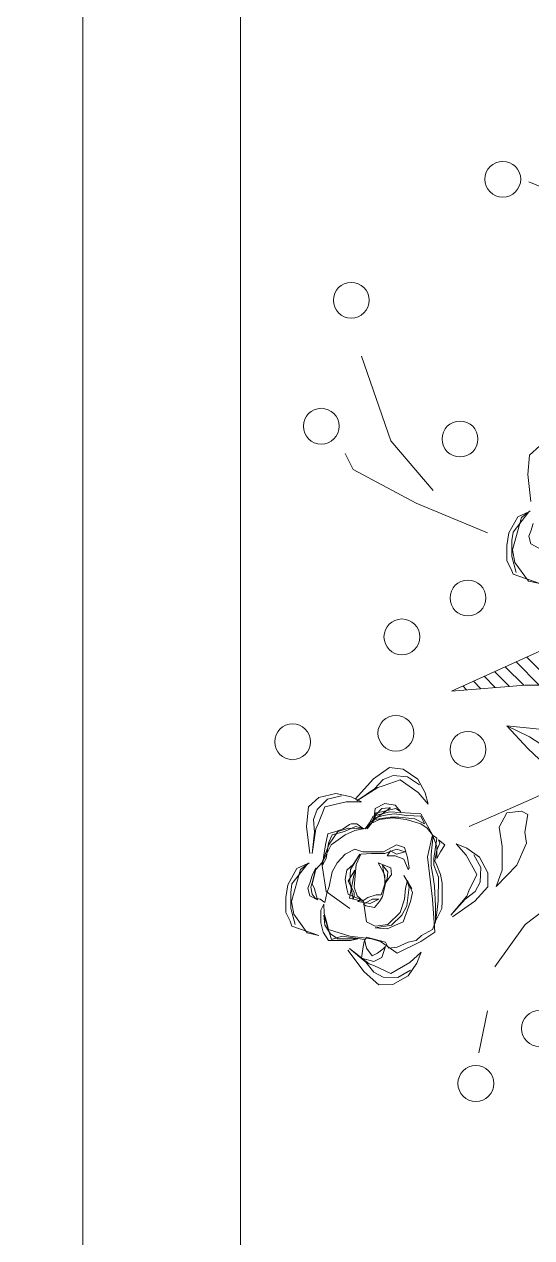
# Model space of a CAD drawing. Header units: millimetres. Extents: x -122165 to 59500, y -31598 to 53500.
# Drawn here: x 29972 to 30214, y 3769 to 4346 of the extents above; entities that cross this region are included whole.
import ezdxf

# ---------------------------------------------------------------- set-up
doc = ezdxf.new("R2010")
doc.units = ezdxf.units.MM
doc.header["$MEASUREMENT"] = 0
for name, color, linetype, lineweight in [('ARC_A_ R.C.C', 162, 'Continuous', 40), ('ARC_A_R.C.C. Hatch', 8, 'Continuous', 5), ('ARC_A_Steel_1(fabrication)', 46, 'Continuous', 9), ('Lan_Planter', 74, 'Continuous', 13)]:
    doc.layers.add(name, color=color, linetype=linetype, lineweight=lineweight)

# ---------------------------------------------------------------- blocks, each defined once
blk = doc.blocks.new('ARC$1$Existing Layout$0$col gf 180116')
at = {"layer": 'ARC_A_R.C.C. Hatch'}
h = blk.add_hatch(color=256, dxfattribs=at)
h.dxf.hatch_style = 1
h.paths.add_polyline_path([(201.73999, 26.78621), (202.64, 26.78621), (202.64, 26.48621), (201.73999, 26.48621)])
edge = h.paths.add_edge_path()
edge.add_line((216.33999, 22.98621), (216.13999, 22.98621))
edge.add_line((216.13999, 22.98621), (216.13999, 25.58621))
edge.add_line((216.13999, 25.58621), (218.33999, 25.58621))
edge.add_line((218.33999, 25.58621), (218.33999, 22.98621))
edge.add_line((218.33999, 22.98621), (218.03999, 22.98621))
h.paths.add_polyline_path([(207.13999, 25.88621), (207.43999, 25.88621), (207.43999, 26.78621), (207.13999, 26.78621)])
h.paths.add_polyline_path([(208.03999, 20.48621), (208.03999, 20.78621), (207.13999, 20.78621), (207.13999, 20.48621)])
h.paths.add_polyline_path([(202.63999, 32.78621), (202.63999, 32.48621), (201.73999, 32.48621), (201.73999, 32.78621)])
h.paths.add_polyline_path([(191.23999, 20.48621), (191.23999, 20.78621), (190.33999, 20.78621), (190.33999, 20.48621)])
h.paths.add_polyline_path([(184.03999, 20.48621), (184.03999, 20.78621), (183.13999, 20.78621), (183.13999, 20.48621)])
h.paths.add_polyline_path([(220.63999, 14.18621), (220.33999, 14.18621), (220.33999, 13.28621), (220.63999, 13.28621)])
h.paths.add_polyline_path([(220.63999, 20.48621), (220.63999, 20.78621), (219.73999, 20.78621), (219.73999, 20.48621)])
h.paths.add_polyline_path([(220.63999, 25.28621), (220.63999, 25.58621), (219.73999, 25.58621), (219.73999, 25.28621)])
h.paths.add_polyline_path([(220.63999, 32.78621), (220.63999, 32.48621), (219.73999, 32.48621), (219.73999, 32.78621)])
h.paths.add_polyline_path([(220.33999, 37.28621), (220.63999, 37.28621), (220.63999, 38.18621), (220.33999, 38.18621)])
h.paths.add_polyline_path([(201.13999, 43.28621), (201.43999, 43.28621), (201.43999, 44.18621), (201.13999, 44.18621)])
h.paths.add_polyline_path([(196.33999, 43.28621), (196.63999, 43.28621), (196.63999, 44.18621), (196.33999, 44.18621)])
h.paths.add_polyline_path([(190.33999, 43.28621), (190.63999, 43.28621), (190.63999, 44.18621), (190.33999, 44.18621)])
h.paths.add_polyline_path([(207.13999, 43.28621), (207.43999, 43.28621), (207.43999, 44.18621), (207.13999, 44.18621)])
h.paths.add_polyline_path([(220.63999, 56.78621), (220.33999, 56.78621), (220.33999, 55.88621), (220.63999, 55.88621)])
h.paths.add_polyline_path([(220.33999, 50.78621), (220.63999, 50.78621), (220.63999, 49.88621), (220.33999, 49.88621)])
h.paths.add_polyline_path([(226.33999, 50.78621), (226.63999, 50.78621), (226.63999, 49.88621), (226.33999, 49.88621)])
h.paths.add_polyline_path([(220.33999, 43.28621), (220.63999, 43.28621), (220.63999, 44.18621), (220.33999, 44.18621)])
h.paths.add_polyline_path([(232.63999, 44.18621), (232.63999, 43.88621), (231.73999, 43.88621), (231.73999, 44.18621)])
h.paths.add_polyline_path([(232.63999, 50.48621), (232.63999, 50.78621), (231.73999, 50.78621), (231.73999, 50.48621)])
h.paths.add_polyline_path([(232.63999, 55.88621), (232.63999, 56.18621), (231.73999, 56.18621), (231.73999, 55.88621)])
h.paths.add_polyline_path([(213.13999, 43.28621), (213.43999, 43.28621), (213.43999, 44.18621), (213.13999, 44.18621)])
h.paths.add_polyline_path([(226.63999, 7.88621), (226.63999, 8.18621), (225.73999, 8.18621), (225.73999, 7.88621)])
h.paths.add_polyline_path([(226.63999, 13.28621), (226.63999, 13.58621), (225.73999, 13.58621), (225.73999, 13.28621)])
h.paths.add_polyline_path([(201.73999, 20.78621), (201.73999, 20.48621), (202.63999, 20.48621), (202.63999, 20.78621)])
h.paths.add_polyline_path([(184.03999, 25.88621), (184.03999, 26.18621), (183.13999, 26.18621), (183.13999, 25.88621)])
h.paths.add_polyline_path([(183.13999, 14.18621), (183.13999, 13.88621), (184.03999, 13.88621), (184.03999, 14.18621)])
h.paths.add_polyline_path([(202.63999, 13.88621), (202.63999, 14.18621), (201.73999, 14.18621), (201.73999, 13.88621)])
h.paths.add_polyline_path([(196.33999, 13.28621), (196.63999, 13.28621), (196.63999, 14.18621), (196.33999, 14.18621)])
h.paths.add_polyline_path([(190.33999, 13.28621), (190.63999, 13.28621), (190.63999, 14.18621), (190.33999, 14.18621)])
h.paths.add_polyline_path([(196.33999, 25.88621), (196.63999, 25.88621), (196.63999, 26.78621), (196.33999, 26.78621)])
h.paths.add_polyline_path([(190.33999, 25.88621), (190.63999, 25.88621), (190.63999, 26.78621), (190.33999, 26.78621)])
h.paths.add_polyline_path([(214.03999, 13.28621), (214.03999, 13.58621), (213.13999, 13.58621), (213.13999, 13.28621)])
h.paths.add_polyline_path([(213.13999, 20.78621), (213.13999, 20.48621), (214.03999, 20.48621), (214.03999, 20.78621)])
h.paths.add_polyline_path([(213.43999, 26.78621), (213.13999, 26.78621), (213.13999, 25.88621), (213.43999, 25.88621)])
h.paths.add_polyline_path([(214.03999, 32.78621), (214.03999, 32.48621), (213.13999, 32.48621), (213.13999, 32.78621)])
h.paths.add_polyline_path([(214.03999, 7.88621), (214.03999, 8.18621), (213.13999, 8.18621), (213.13999, 7.88621)])
h.paths.add_polyline_path([(226.63999, 20.48621), (226.63999, 20.78621), (225.73999, 20.78621), (225.73999, 20.48621)])
h.paths.add_polyline_path([(226.63999, 25.28621), (226.63999, 25.58621), (225.73999, 25.58621), (225.73999, 25.28621)])
h.paths.add_polyline_path([(226.63999, 32.78621), (226.63999, 32.48621), (225.73999, 32.48621), (225.73999, 32.78621)])
h.paths.add_polyline_path([(226.63999, 37.28621), (226.63999, 37.58621), (225.73999, 37.58621), (225.73999, 37.28621)])
h.paths.add_polyline_path([(225.73999, 44.18621), (225.73999, 43.88621), (226.63999, 43.88621), (226.63999, 44.18621)])
h.paths.add_polyline_path([(226.63999, 56.78621), (226.33999, 56.78621), (226.33999, 55.88621), (226.63999, 55.88621)])
h.paths.add_polyline_path([(214.03999, 55.88621), (214.03999, 56.18621), (213.13999, 56.18621), (213.13999, 55.88621)])
h.paths.add_polyline_path([(213.13999, 37.28621), (213.43999, 37.28621), (213.43999, 38.18621), (213.13999, 38.18621)])
h.paths.add_polyline_path([(214.03999, 50.78621), (213.73999, 50.78621), (213.73999, 49.88621), (214.03999, 49.88621)])
h.paths.add_polyline_path([(207.13999, 37.28621), (207.43999, 37.28621), (207.43999, 38.18621), (207.13999, 38.18621)])
h.paths.add_polyline_path([(207.13999, 49.88621), (207.43999, 49.88621), (207.43999, 50.78621), (207.13999, 50.78621)])
h.paths.add_polyline_path([(183.13999, 50.18621), (183.13999, 49.88621), (184.03999, 49.88621), (184.03999, 50.18621)])
h.paths.add_polyline_path([(183.13999, 38.18621), (183.13999, 37.88621), (184.03999, 37.88621), (184.03999, 38.18621)])
h.paths.add_polyline_path([(201.73999, 37.58621), (201.73999, 37.28621), (202.63999, 37.28621), (202.63999, 37.58621)])
h.paths.add_polyline_path([(196.33999, 37.28621), (196.63999, 37.28621), (196.63999, 38.18621), (196.33999, 38.18621)])
h.paths.add_polyline_path([(190.33999, 37.28621), (190.63999, 37.28621), (190.63999, 38.18621), (190.33999, 38.18621)])
h.paths.add_polyline_path([(201.13999, 49.88621), (201.43999, 49.88621), (201.43999, 50.78621), (201.13999, 50.78621)])
h.paths.add_polyline_path([(196.33999, 49.88621), (196.63999, 49.88621), (196.63999, 50.78621), (196.33999, 50.78621)])
h.paths.add_polyline_path([(190.33999, 49.88621), (190.63999, 49.88621), (190.63999, 50.78621), (190.33999, 50.78621)])
h.paths.add_polyline_path([(220.63999, 8.18621), (220.33999, 8.18621), (220.33999, 7.28621), (220.63999, 7.28621)])
h.paths.add_polyline_path([(195.73999, 20.48621), (195.73999, 20.78621), (196.63999, 20.78621), (196.63999, 20.48621)])
h.paths.add_polyline_path([(183.13999, 43.58621), (183.13999, 43.28621), (184.03999, 43.28621), (184.03999, 43.58621)])
blk = doc.blocks.new('ARC')
at = {"layer": 'ARC_A_Steel_1(fabrication)'}
for p, q in [((29999.83, 1499.99, -1.5), (29999.83, 5999.96, -1.5)), ((30074.82, 1499.99, -1.5), (30074.82, 5999.96, -1.5))]:
    blk.add_line(p, q, dxfattribs=at)
at = {"layer": 'ARC_A_ R.C.C', "extrusion": (4.48937e-09, -4.26518e-20, 1), "xscale": 999.9941761349517, "yscale": 999.9941761349517, "zscale": 999.9941761349517}
blk.add_blockref('ARC$1$Existing Layout$0$col gf 180116', (-183138.93, -13286.14, -0.89), dxfattribs=at)
blk = doc.blocks.new('b-85')
at = {"color": 30, "true_color": 0xef731a}
for p, q in [((-291.6, 699.4), (-285.2, 701.7)), ((-269.3, 700.9), (-289.5, 695.6)), ((-285.2, 701.7), (-274.6, 707.1)), ((-260.8, 700.2), (-276.7, 697.1)), ((-274.6, 707.1), (-255.5, 707.1)), ((-249.2, 700.9), (-269.3, 700.9)), ((-220.5, 688.7), (-260.8, 700.2)), ((-255.5, 707.1), (-239.6, 704.8)), ((-238.6, 699.4), (-249.2, 700.9)), ((-239.6, 704.8), (-219.5, 693.3)), ((-303.2, 665.7), (-291.6, 699.4)), ((-276.7, 697.1), (-300.1, 680.2)), ((-213.1, 679.5), (-238.6, 699.4)), ((-212.1, 677.9), (-220.5, 688.7)), ((-219.5, 693.3), (-213.1, 679.5)), ((-300.1, 680.2), (-303.2, 665.7)), ((-258.7, 667.2), (-253.4, 677.2)), ((-244.9, 671), (-258.7, 667.2)), ((-256.6, 670.3), (-257.7, 664.1)), ((-251.3, 674.1), (-256.6, 670.3)), ((-253.4, 677.2), (-243.9, 679.5)), ((-242.8, 675.6), (-251.3, 674.1)), ((-238.6, 674.1), (-244.9, 671)), ((-243.9, 679.5), (-237.5, 677.2)), ((-234.3, 673.3), (-242.8, 675.6)), ((-220.5, 669.5), (-238.6, 674.1)), ((-237.5, 677.2), (-228, 674.1)), ((-218.4, 669.5), (-234.3, 673.3)), ((-228, 674.1), (-218.4, 669.5)), ((-212.1, 661.8), (-220.5, 669.5)), ((-200.4, 677.2), (-166.5, 681)), ((-200.4, 674.1), (-173.9, 671)), ((-169.6, 669.5), (-200.4, 674.1)), ((-173.9, 671), (-158, 672.6)), ((-163.3, 666.4), (-169.6, 669.5)), ((-166.5, 681), (-142.1, 678.7)), ((-158, 672.6), (-145.3, 668)), ((-142.1, 678.7), (-130.4, 665.7)), ((-299, 660.3), (-309.6, 653.4)), ((-277.8, 659.5), (-308.5, 649.6)), ((-301.1, 651.1), (-290.5, 658)), ((-287.3, 663.4), (-299, 660.3)), ((-295.8, 653.4), (-284.2, 656.5)), ((-290.5, 658), (-277.8, 659.5)), ((-271.4, 663.4), (-287.3, 663.4)), ((-284.2, 656.5), (-275.7, 658.8)), ((-275.7, 658.8), (-264, 659.5)), ((-264, 659.5), (-271.4, 663.4)), ((-269.3, 626.6), (-248.1, 656.5)), ((-257.7, 664.1), (-261.9, 658)), ((-261.9, 658), (-250.2, 655.7)), ((-250.2, 655.7), (-241.7, 652.6)), ((-248.1, 656.5), (-213.1, 661.8)), ((-215.2, 661.1), (-202.5, 659.5)), ((-206.8, 656.5), (-215.2, 661.1)), ((-213.1, 661.8), (-189.8, 650.3)), ((-188.7, 652.6), (-212.1, 661.8)), ((-187.7, 653.4), (-206.8, 656.5)), ((-202.5, 659.5), (-189.8, 657.2)), ((-189.8, 657.2), (-176, 654.2)), ((-176, 654.2), (-172.8, 644.2)), ((-142.1, 658), (-163.3, 666.4)), ((-145.3, 668), (-132.5, 654.9)), ((-135.7, 631.2), (-142.1, 658)), ((-132.5, 654.9), (-128.3, 637.3)), ((-130.4, 665.7), (-125.1, 644.2)), ((-309.6, 653.4), (-309.6, 644.2)), ((-309.6, 644.2), (-309.6, 625.8)), ((-308.5, 649.6), (-304.3, 636.5)), ((-307.5, 641.9), (-301.1, 651.1)), ((-307.5, 616.6), (-307.5, 641.9)), ((-304.3, 626.6), (-295.8, 653.4)), ((-241.7, 652.6), (-223.7, 648.8)), ((-223.7, 648.8), (-212.1, 642.7)), ((-212.1, 642.7), (-201.5, 632.7)), ((-189.8, 650.3), (-177.1, 632.7)), ((-172.8, 641.9), (-188.7, 652.6)), ((-185.6, 652.6), (-187.7, 653.4)), ((-177.1, 648.8), (-185.6, 652.6)), ((-172.8, 633.5), (-177.1, 648.8)), ((-172.8, 644.2), (-169.6, 635)), ((-168.6, 628.1), (-172.8, 641.9)), ((-125.1, 644.2), (-129.4, 625)), ((-321.6, 629.2), (-349, 608.8)), ((-338.8, 602.6), (-319.5, 627)), ((-319.5, 627), (-336.8, 606.6)), ((-309.6, 625.8), (-307.5, 616.6)), ((-304.3, 636.5), (-308.5, 608.2)), ((-307.5, 599.7), (-304.3, 626.6)), ((-256.6, 627.3), (-260.8, 609.7)), ((-235.4, 626.6), (-257.7, 622.7)), ((-221.6, 620.4), (-256.6, 627.3)), ((-255.5, 619.7), (-251.3, 628.9)), ((-251.3, 628.9), (-244.9, 630.4)), ((-249.2, 621.2), (-235.4, 628.9)), ((-244.9, 630.4), (-233.3, 632.7)), ((-235.4, 628.9), (-221.6, 620.4)), ((-220.5, 625.8), (-235.4, 626.6)), ((-233.3, 632.7), (-221.6, 630.4)), ((-221.6, 630.4), (-214.2, 622.7)), ((-201.5, 614.3), (-220.5, 625.8)), ((-201.5, 632.7), (-195.1, 620.4)), ((-177.1, 632.7), (-171.8, 620.4)), ((-166.5, 619.7), (-172.8, 633.5)), ((-169.6, 635), (-164.3, 627.3)), ((-169.6, 609.7), (-168.6, 628.1)), ((-164.3, 627.3), (-163.3, 625)), ((-163.3, 625), (-163.3, 618.1)), ((-135.7, 612), (-135.7, 631.2)), ((-129.4, 625), (-135.7, 612)), ((-349, 608.8), (-365.2, 590.4)), ((-336.1, 596.6), (-331.9, 612)), ((-331.9, 612), (-320.2, 610.5)), ((-320.2, 610.5), (-310.7, 608.9)), ((-310.7, 608.9), (-305.4, 605.9)), ((-260.8, 609.7), (-286.3, 605.9)), ((-266.1, 606.6), (-264, 609.7)), ((-264, 609.7), (-257.7, 598.9)), ((-263, 601.2), (-260.8, 616.6)), ((-260.8, 616.6), (-257.7, 613.5)), ((-253.4, 617.4), (-259.8, 610.5)), ((-259.8, 610.5), (-255.5, 604.3)), ((-257.7, 622.7), (-254.5, 621.2)), ((-257.7, 613.5), (-255.5, 619.7)), ((-254.5, 621.2), (-249.2, 621.2)), ((-242.8, 621.2), (-253.4, 617.4)), ((-214.2, 618.9), (-242.8, 621.2)), ((-214.2, 622.7), (-201.5, 614.3)), ((-201.5, 612.8), (-214.2, 618.9)), ((-200.4, 599.7), (-201.5, 612.8)), ((-195.1, 620.4), (-198.3, 610.5)), ((-198.3, 610.5), (-198.3, 584.4)), ((-171.8, 620.4), (-168.6, 605.9)), ((-169.6, 607.4), (-166.5, 619.7)), ((-163.3, 618.1), (-169.6, 609.7)), ((-134.5, 618), (-119.3, 596)), ((-117.7, 591.8), (-134.5, 618)), ((-132.2, 620), (-106.9, 597)), ((-349.4, 596.8), (-355.5, 584.8)), ((-351, 575.3), (-341.3, 596)), ((-336.8, 606.6), (-349.4, 596.8)), ((-341.3, 596), (-338.8, 602.6)), ((-330.8, 586.7), (-336.1, 596.6)), ((-319.1, 605.9), (-328.7, 598.9)), ((-328.7, 598.9), (-325.5, 592)), ((-308.5, 608.2), (-319.1, 605.9)), ((-305.4, 605.9), (-311.7, 582.1)), ((-310.7, 588.2), (-307.5, 599.7)), ((-294.8, 579.8), (-293.7, 595.1)), ((-293.7, 595.1), (-290.5, 574.4)), ((-286.3, 605.9), (-291.6, 595.1)), ((-291.6, 595.1), (-289.5, 579)), ((-268.3, 595.9), (-266.1, 606.6)), ((-260.8, 589.7), (-268.3, 595.9)), ((-257.7, 590.5), (-263, 601.2)), ((-257.7, 598.9), (-257.7, 590.5)), ((-255.5, 604.3), (-252.3, 593.6)), ((-252.3, 593.6), (-252.3, 587.4)), ((-200.4, 582.8), (-200.4, 599.7)), ((-162.2, 602), (-169.6, 607.4)), ((-169.6, 605.1), (-155.9, 594.3)), ((-163.3, 601.2), (-169.6, 605.1)), ((-168.6, 605.9), (-153.7, 597.4)), ((-158, 589.7), (-163.3, 601.2)), ((-143.1, 575.9), (-162.2, 602)), ((-160.1, 598.9), (-149.5, 594.3)), ((-158, 595.9), (-160.1, 598.9)), ((-158, 596.6), (-151.6, 593.6)), ((-144.2, 595.1), (-158, 596.6)), ((-154.8, 575.9), (-158, 595.9)), ((-155.9, 594.3), (-152.7, 585.1)), ((-153.7, 597.4), (-148.4, 576.7)), ((-151.6, 593.6), (-144.2, 586.7)), ((-149.5, 594.3), (-148.4, 586.7)), ((-137.8, 582.8), (-144.2, 595.1)), ((-119.3, 596), (-107.7, 585.1)), ((-106.9, 597), (-92.6, 577.1)), ((-365.2, 590.4), (-364.8, 572.9)), ((-355.5, 584.8), (-355.9, 566.6)), ((-317, 582.1), (-330.8, 586.7)), ((-325.5, 592), (-320.2, 585.1)), ((-325.5, 567.5), (-310.7, 588.2)), ((-320.2, 585.1), (-317, 582.1)), ((-311.7, 582.1), (-319.1, 578.2)), ((-319.1, 578.2), (-318.1, 567.5)), ((-286.3, 559.8), (-294.8, 579.8)), ((-289.5, 579), (-274.6, 563.7)), ((-254.5, 585.9), (-260.8, 589.7)), ((-237.5, 582.1), (-254.5, 585.9)), ((-252.3, 587.4), (-243.9, 584.4)), ((-243.9, 584.4), (-238.6, 582.8)), ((-238.6, 582.8), (-226.9, 574.4)), ((-215.2, 585.9), (-237.5, 582.1)), ((-237.5, 582.8), (-232.2, 579.8)), ((-228, 582.8), (-237.5, 582.8)), ((-232.2, 579.8), (-223.7, 579)), ((-223.7, 585.1), (-228, 582.8)), ((-212.1, 591.3), (-223.7, 585.1)), ((-223.7, 579), (-215.2, 585.9)), ((-218.4, 575.2), (-212.1, 591.3)), ((-203.6, 579.8), (-197.2, 575.9)), ((-203.6, 569.8), (-203.6, 579.8)), ((-195.1, 568.3), (-200.4, 582.8)), ((-198.3, 584.4), (-189.8, 568.3)), ((-155.9, 572.9), (-158, 589.7)), ((-152.7, 585.1), (-150.6, 571.3)), ((-148.4, 586.7), (-146.3, 578.2)), ((-146.3, 578.2), (-144.2, 569)), ((-144.2, 586.7), (-143.1, 577.5)), ((-140, 569.8), (-137.8, 582.8)), ((-115.8, 585), (-117.7, 591.8)), ((-108.1, 563.5), (-115.8, 585)), ((-107.7, 585.1), (-102.7, 572.5)), ((-364.8, 572.9), (-354, 553.7)), ((-355.9, 566.6), (-346.9, 550.8)), ((-337.3, 551.4), (-351, 575.3)), ((-310.7, 537.6), (-325.5, 567.5)), ((-318.1, 567.5), (-311.7, 553.7)), ((-290.5, 574.4), (-277.8, 561.4)), ((-274.6, 563.7), (-257.7, 558.3)), ((-226.9, 574.4), (-218.4, 575.2)), ((-207.8, 559.1), (-203.6, 569.8)), ((-197.2, 575.9), (-201.5, 568.3)), ((-201.5, 568.3), (-198.3, 557.5)), ((-198.3, 557.5), (-195.1, 568.3)), ((-189.8, 568.3), (-193, 558.3)), ((-158, 556), (-155.9, 572.9)), ((-156.9, 545.3), (-154.8, 565.2)), ((-154.8, 565.2), (-154.8, 575.9)), ((-150.6, 571.3), (-152.7, 555.2)), ((-148.4, 576.7), (-150.6, 537.6)), ((-148.4, 562.9), (-140, 569.8)), ((-144.2, 569), (-148.4, 562.9)), ((-143.1, 577.5), (-143.1, 575.9)), ((-124.1, 541), (-108.1, 563.5)), ((-102.7, 572.5), (-104.2, 554.3)), ((-92.6, 577.1), (-94.7, 559.8)), ((-354, 553.7), (-337.8, 542.6)), ((-324.2, 537.4), (-337.3, 551.4)), ((-311.7, 553.7), (-309.6, 543.7)), ((-260.8, 550.6), (-286.3, 559.8)), ((-277.8, 561.4), (-266.1, 555.2)), ((-266.1, 555.2), (-242.8, 552.2)), ((-249.2, 548.3), (-260.8, 550.6)), ((-257.7, 558.3), (-243.9, 556.8)), ((-234.3, 554.5), (-249.2, 548.3)), ((-228, 559.1), (-244.9, 549.1)), ((-243.9, 556.8), (-234.3, 554.5)), ((-242.8, 552.2), (-236.4, 554.5)), ((-236.4, 554.5), (-228, 559.1)), ((-220.5, 553.7), (-207.8, 559.1)), ((-218.4, 552.2), (-220.5, 553.7)), ((-205.7, 554.5), (-218.4, 552.2)), ((-193, 558.3), (-205.7, 554.5)), ((-163.3, 537.6), (-158, 556)), ((-152.7, 555.2), (-153.7, 537.6)), ((-104.2, 554.3), (-114.6, 539.5)), ((-94.7, 559.8), (-107.3, 541.6)), ((-337.8, 542.6), (-324.2, 537.4)), ((-299, 520), (-310.7, 537.6)), ((-309.6, 543.7), (-303.2, 536.8)), ((-303.2, 536.8), (-295.8, 523)), ((-150.6, 537.6), (-177.1, 523)), ((-168.6, 529.9), (-163.3, 537.6)), ((-163.3, 533), (-156.9, 545.3)), ((-153.7, 537.6), (-163.3, 533)), ((-138.5, 528.4), (-124.1, 541)), ((-107.3, 541.6), (-124.5, 532.2)), ((-257.7, 523), (-299, 520)), ((-295.8, 523), (-286.3, 519.2)), ((-286.3, 519.2), (-274.6, 517.7)), ((-285.2, 519.2), (-269.3, 511.5)), ((-266.1, 519.2), (-285.2, 519.2)), ((-274.6, 517.7), (-259.8, 516.1)), ((-241.7, 520.7), (-266.1, 519.2)), ((-204.6, 529.2), (-257.7, 523)), ((-230.1, 522.3), (-241.7, 520.7)), ((-216.3, 524.6), (-230.1, 522.3)), ((-230.1, 515.4), (-215.2, 521.5)), ((-226.9, 513.1), (-215.2, 517.7)), ((-201.5, 524.6), (-216.3, 524.6)), ((-215.2, 521.5), (-206.8, 521.5)), ((-215.2, 517.7), (-209.9, 520)), ((-209.9, 520), (-196.2, 517.7)), ((-206.8, 521.5), (-181.3, 517.7)), ((-206.8, 517.7), (-191.9, 517.7)), ((-198.3, 513.1), (-206.8, 517.7)), ((-177.1, 523), (-204.6, 529.2)), ((-178.1, 522.3), (-201.5, 524.6)), ((-196.2, 517.7), (-187.7, 513.8)), ((-191.9, 517.7), (-177.1, 523)), ((-181.3, 517.7), (-178.1, 522.3)), ((-177.1, 523), (-168.6, 529.9)), ((-124.5, 532.2), (-138.5, 528.4)), ((-269.3, 511.5), (-260.8, 510.8)), ((-260.8, 510.8), (-251.3, 510.8)), ((-259.8, 516.1), (-230.1, 515.4)), ((-251.3, 510.8), (-237.5, 510.8)), ((-237.5, 510.8), (-226.9, 513.1)), ((-189.8, 507.7), (-198.3, 513.1)), ((-183.4, 515.4), (-189.8, 507.7)), ((-187.7, 513.8), (-183.4, 515.4)), ((-280.1, 497.8), (-260.2, 470)), ((-277.9, 499.8), (-257.8, 482.2)), ((-253.8, 480.1), (-277.9, 499.8)), ((-188.4, 493.4), (-202.6, 480.6)), ((-193.8, 480), (-188.4, 493.4)), ((-257.8, 482.2), (-248.3, 469.4)), ((-247.3, 477.4), (-253.8, 480.1)), ((-226.8, 467.3), (-247.3, 477.4)), ((-202.6, 480.6), (-226.8, 467.3)), ((-205.2, 464), (-193.8, 480)), ((-450.6, 464.7), (-397.6, 454)), ((-260.2, 470), (-242.2, 453.5)), ((-248.3, 469.4), (-236.4, 463)), ((-236.4, 463), (-218.1, 462.3)), ((-224.7, 453.5), (-205.2, 464)), ((-218.1, 462.3), (-202.2, 471)), ((-242.2, 453.5), (-224.7, 453.5)), ((155.9, 424.1), (166.5, 429.5)), ((166.5, 429.5), (185.6, 429.5)), ((185.6, 429.5), (201.5, 427.2)), ((201.5, 427.2), (221.6, 415.7)), ((137.8, 388.1), (149.5, 421.8)), ((164.3, 419.5), (141, 402.6)), ((149.5, 421.8), (155.9, 424.1)), ((171.8, 423.3), (151.6, 418)), ((180.2, 422.6), (164.3, 419.5)), ((191.9, 423.3), (171.8, 423.3)), ((220.5, 411.1), (180.2, 422.6)), ((202.5, 421.8), (191.9, 423.3)), ((228, 401.9), (202.5, 421.8)), ((229, 400.3), (220.5, 411.1)), ((221.6, 415.7), (228, 401.9)), ((141, 402.6), (137.8, 388.1)), ((182.4, 389.6), (187.7, 399.6)), ((187.7, 399.6), (197.2, 401.9)), ((197.2, 401.9), (203.6, 399.6)), ((203.6, 399.6), (213.1, 396.5)), ((240.7, 399.6), (274.6, 403.4)), ((274.6, 403.4), (299, 401.1)), ((299, 401.1), (310.7, 388.1))]:
    blk.add_line(p, q, dxfattribs=at)
at = {"color": 97, "true_color": 0x446a2a}
for p, q in [((281, 622.7), (301.1, 632.7)), ((238.6, 543.7), (281, 622.7)), ((317, 575.2), (423.1, 612)), ((254.5, 522.3), (317, 575.2)), ((201.5, 454), (238.6, 543.7)), ((3.2, 499.3), (67.9, 355.8)), ((10.6, 406.5), (3.2, 499.3)), ((3.3, 498.1), (3.6, 498.4)), ((-166.5, 477), (-132.5, 398.8)), ((4.7, 480.2), (9.6, 485.1)), ((6.1, 462.2), (15.6, 471.7)), ((7.6, 444.3), (21.6, 458.3)), ((-289.5, 406.5), (-342.5, 444.8)), ((-241.7, 443.3), (-215.2, 417.2)), ((-221.6, 435.6), (-241.7, 443.3)), ((9, 426.3), (27.7, 445)), ((-191.9, 435.6), (-221.6, 435.6)), ((-167.5, 439.4), (-191.9, 435.6)), ((-149.5, 429.5), (-167.5, 439.4)), ((-147.4, 411.1), (-149.5, 429.5)), ((-40.3, 429.5), (-68.9, 403.4)), ((-54.1, 401.1), (-40.3, 429.5)), ((-44.5, 388.8), (-40.3, 429.5)), ((10.5, 408.3), (33.7, 431.6)), ((-215.2, 417.2), (-187.7, 404.9)), ((-151.6, 403.4), (-147.4, 411.1)), ((10.6, 389.1), (39.7, 418.2)), ((-255.5, 362), (-289.5, 406.5)), ((-187.7, 404.9), (-173.9, 407.2)), ((-173.9, 407.2), (-151.6, 403.4)), ((-132.5, 398.8), (-106, 342)), ((-68.9, 403.4), (-82.7, 388.8)), ((-68.9, 378.8), (-54.1, 401.1)), ((10.6, 329), (10.6, 406.5)), ((10.6, 369.7), (45.8, 404.8)), ((641.5, 401.9), (617.1, 342))]:
    blk.add_line(p, q, dxfattribs=at)
for centre in [(-60.4, 698.6), (335.1, 662.6), (493, 625), (-49.8, 569), (71, 561.4), (319.1, 488.5), (-488.8, 468.6), (-70, 478.5), (119.8, 478.5), (644.7, 434.8), (-419.9, 388.8)]:
    blk.add_circle(centre, 22.5, dxfattribs=at)
blk = doc.blocks.new('ARC$0$Existing Layout$0$col gf 180116')
at = {"true_color": 0x3d3dff}
h = blk.add_hatch(color=160, dxfattribs=at)
h.dxf.hatch_style = 1
h.paths.add_polyline_path([(201.73999, 26.78621), (202.64, 26.78621), (202.64, 26.48621), (201.73999, 26.48621)])
edge = h.paths.add_edge_path()
edge.add_line((216.33999, 22.98621), (216.13999, 22.98621))
edge.add_line((216.13999, 22.98621), (216.13999, 25.58621))
edge.add_line((216.13999, 25.58621), (218.33999, 25.58621))
edge.add_line((218.33999, 25.58621), (218.33999, 22.98621))
edge.add_line((218.33999, 22.98621), (218.03999, 22.98621))
h.paths.add_polyline_path([(207.13999, 25.88621), (207.43999, 25.88621), (207.43999, 26.78621), (207.13999, 26.78621)])
h.paths.add_polyline_path([(208.03999, 20.48621), (208.03999, 20.78621), (207.13999, 20.78621), (207.13999, 20.48621)])
h.paths.add_polyline_path([(202.63999, 32.78621), (202.63999, 32.48621), (201.73999, 32.48621), (201.73999, 32.78621)])
h.paths.add_polyline_path([(191.23999, 20.48621), (191.23999, 20.78621), (190.33999, 20.78621), (190.33999, 20.48621)])
h.paths.add_polyline_path([(184.03999, 20.48621), (184.03999, 20.78621), (183.13999, 20.78621), (183.13999, 20.48621)])
h.paths.add_polyline_path([(220.63999, 14.18621), (220.33999, 14.18621), (220.33999, 13.28621), (220.63999, 13.28621)])
h.paths.add_polyline_path([(220.63999, 20.48621), (220.63999, 20.78621), (219.73999, 20.78621), (219.73999, 20.48621)])
h.paths.add_polyline_path([(220.63999, 25.28621), (220.63999, 25.58621), (219.73999, 25.58621), (219.73999, 25.28621)])
h.paths.add_polyline_path([(220.63999, 32.78621), (220.63999, 32.48621), (219.73999, 32.48621), (219.73999, 32.78621)])
h.paths.add_polyline_path([(220.33999, 37.28621), (220.63999, 37.28621), (220.63999, 38.18621), (220.33999, 38.18621)])
h.paths.add_polyline_path([(201.13999, 43.28621), (201.43999, 43.28621), (201.43999, 44.18621), (201.13999, 44.18621)])
h.paths.add_polyline_path([(196.33999, 43.28621), (196.63999, 43.28621), (196.63999, 44.18621), (196.33999, 44.18621)])
h.paths.add_polyline_path([(190.33999, 43.28621), (190.63999, 43.28621), (190.63999, 44.18621), (190.33999, 44.18621)])
h.paths.add_polyline_path([(207.13999, 43.28621), (207.43999, 43.28621), (207.43999, 44.18621), (207.13999, 44.18621)])
h.paths.add_polyline_path([(220.63999, 56.78621), (220.33999, 56.78621), (220.33999, 55.88621), (220.63999, 55.88621)])
h.paths.add_polyline_path([(220.33999, 50.78621), (220.63999, 50.78621), (220.63999, 49.88621), (220.33999, 49.88621)])
h.paths.add_polyline_path([(226.33999, 50.78621), (226.63999, 50.78621), (226.63999, 49.88621), (226.33999, 49.88621)])
h.paths.add_polyline_path([(220.33999, 43.28621), (220.63999, 43.28621), (220.63999, 44.18621), (220.33999, 44.18621)])
h.paths.add_polyline_path([(232.63999, 44.18621), (232.63999, 43.88621), (231.73999, 43.88621), (231.73999, 44.18621)])
h.paths.add_polyline_path([(232.63999, 50.48621), (232.63999, 50.78621), (231.73999, 50.78621), (231.73999, 50.48621)])
h.paths.add_polyline_path([(232.63999, 55.88621), (232.63999, 56.18621), (231.73999, 56.18621), (231.73999, 55.88621)])
h.paths.add_polyline_path([(213.13999, 43.28621), (213.43999, 43.28621), (213.43999, 44.18621), (213.13999, 44.18621)])
h.paths.add_polyline_path([(226.63999, 7.88621), (226.63999, 8.18621), (225.73999, 8.18621), (225.73999, 7.88621)])
h.paths.add_polyline_path([(226.63999, 13.28621), (226.63999, 13.58621), (225.73999, 13.58621), (225.73999, 13.28621)])
h.paths.add_polyline_path([(201.73999, 20.78621), (201.73999, 20.48621), (202.63999, 20.48621), (202.63999, 20.78621)])
h.paths.add_polyline_path([(184.03999, 25.88621), (184.03999, 26.18621), (183.13999, 26.18621), (183.13999, 25.88621)])
h.paths.add_polyline_path([(183.13999, 14.18621), (183.13999, 13.88621), (184.03999, 13.88621), (184.03999, 14.18621)])
h.paths.add_polyline_path([(202.63999, 13.88621), (202.63999, 14.18621), (201.73999, 14.18621), (201.73999, 13.88621)])
h.paths.add_polyline_path([(196.33999, 13.28621), (196.63999, 13.28621), (196.63999, 14.18621), (196.33999, 14.18621)])
h.paths.add_polyline_path([(190.33999, 13.28621), (190.63999, 13.28621), (190.63999, 14.18621), (190.33999, 14.18621)])
h.paths.add_polyline_path([(196.33999, 25.88621), (196.63999, 25.88621), (196.63999, 26.78621), (196.33999, 26.78621)])
h.paths.add_polyline_path([(190.33999, 25.88621), (190.63999, 25.88621), (190.63999, 26.78621), (190.33999, 26.78621)])
h.paths.add_polyline_path([(214.03999, 13.28621), (214.03999, 13.58621), (213.13999, 13.58621), (213.13999, 13.28621)])
h.paths.add_polyline_path([(213.13999, 20.78621), (213.13999, 20.48621), (214.03999, 20.48621), (214.03999, 20.78621)])
h.paths.add_polyline_path([(213.43999, 26.78621), (213.13999, 26.78621), (213.13999, 25.88621), (213.43999, 25.88621)])
h.paths.add_polyline_path([(214.03999, 32.78621), (214.03999, 32.48621), (213.13999, 32.48621), (213.13999, 32.78621)])
h.paths.add_polyline_path([(214.03999, 7.88621), (214.03999, 8.18621), (213.13999, 8.18621), (213.13999, 7.88621)])
h.paths.add_polyline_path([(226.63999, 20.48621), (226.63999, 20.78621), (225.73999, 20.78621), (225.73999, 20.48621)])
h.paths.add_polyline_path([(226.63999, 25.28621), (226.63999, 25.58621), (225.73999, 25.58621), (225.73999, 25.28621)])
h.paths.add_polyline_path([(226.63999, 32.78621), (226.63999, 32.48621), (225.73999, 32.48621), (225.73999, 32.78621)])
h.paths.add_polyline_path([(226.63999, 37.28621), (226.63999, 37.58621), (225.73999, 37.58621), (225.73999, 37.28621)])
h.paths.add_polyline_path([(225.73999, 44.18621), (225.73999, 43.88621), (226.63999, 43.88621), (226.63999, 44.18621)])
h.paths.add_polyline_path([(226.63999, 56.78621), (226.33999, 56.78621), (226.33999, 55.88621), (226.63999, 55.88621)])
h.paths.add_polyline_path([(214.03999, 55.88621), (214.03999, 56.18621), (213.13999, 56.18621), (213.13999, 55.88621)])
h.paths.add_polyline_path([(213.13999, 37.28621), (213.43999, 37.28621), (213.43999, 38.18621), (213.13999, 38.18621)])
h.paths.add_polyline_path([(214.03999, 50.78621), (213.73999, 50.78621), (213.73999, 49.88621), (214.03999, 49.88621)])
h.paths.add_polyline_path([(207.13999, 37.28621), (207.43999, 37.28621), (207.43999, 38.18621), (207.13999, 38.18621)])
h.paths.add_polyline_path([(207.13999, 49.88621), (207.43999, 49.88621), (207.43999, 50.78621), (207.13999, 50.78621)])
h.paths.add_polyline_path([(183.13999, 50.18621), (183.13999, 49.88621), (184.03999, 49.88621), (184.03999, 50.18621)])
h.paths.add_polyline_path([(183.13999, 38.18621), (183.13999, 37.88621), (184.03999, 37.88621), (184.03999, 38.18621)])
h.paths.add_polyline_path([(201.73999, 37.58621), (201.73999, 37.28621), (202.63999, 37.28621), (202.63999, 37.58621)])
h.paths.add_polyline_path([(196.33999, 37.28621), (196.63999, 37.28621), (196.63999, 38.18621), (196.33999, 38.18621)])
h.paths.add_polyline_path([(190.33999, 37.28621), (190.63999, 37.28621), (190.63999, 38.18621), (190.33999, 38.18621)])
h.paths.add_polyline_path([(201.13999, 49.88621), (201.43999, 49.88621), (201.43999, 50.78621), (201.13999, 50.78621)])
h.paths.add_polyline_path([(196.33999, 49.88621), (196.63999, 49.88621), (196.63999, 50.78621), (196.33999, 50.78621)])
h.paths.add_polyline_path([(190.33999, 49.88621), (190.63999, 49.88621), (190.63999, 50.78621), (190.33999, 50.78621)])
h.paths.add_polyline_path([(220.63999, 8.18621), (220.33999, 8.18621), (220.33999, 7.28621), (220.63999, 7.28621)])
h.paths.add_polyline_path([(195.73999, 20.48621), (195.73999, 20.78621), (196.63999, 20.78621), (196.63999, 20.48621)])
h.paths.add_polyline_path([(183.13999, 43.58621), (183.13999, 43.28621), (184.03999, 43.28621), (184.03999, 43.58621)])

msp = doc.modelspace()

# ---------------------------------------------------------------- block references
msp.add_blockref('ARC', (0, 0))
at = {"layer": 'ARC_A_ R.C.C', "xscale": 999.9941761349517, "yscale": 999.9941761349517, "zscale": 999.9941761349517}
msp.add_blockref('ARC$0$Existing Layout$0$col gf 180116', (-183138.93, -13286.14, -0.89), dxfattribs=at)
at = {"layer": 'Lan_Planter', "xscale": 0.3794487534784165, "yscale": 0.3794487534784165, "zscale": 0.3794487534784165, "rotation": 90}
msp.add_blockref('b-85', (30364.8, 4027.61, -0.89), dxfattribs=at)

doc.saveas('drawing.dxf')
